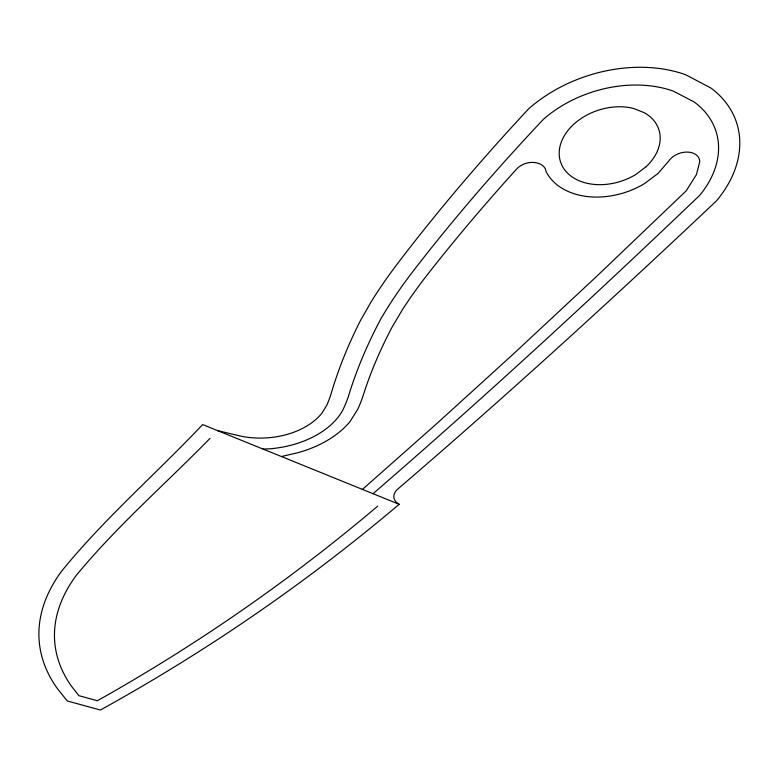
<?xml version="1.0" encoding="UTF-8"?>
<svg xmlns="http://www.w3.org/2000/svg" width="778" height="778" viewBox="0 0 778 778"><rect width="100%" height="100%" fill="white"/><g stroke="black" fill="none" stroke-linecap="round" stroke-linejoin="round"><path stroke-width="1.17" d="M210.011 438.374C165.451 483.935 117.05 525.996 76.361 575.263A275.626 149.639 -5 0 0 71.362 686.079L78.889 695.668L97.328 700.754C196.737 645.03 290.787 579.775 377.748 506.108M217.519 430.604L241.55 436.312A66.081 43.169 -3.5 0 0 321.956 413.108L326.77 405.26A219.911 145.681 1.1 0 0 331.477 392.491L333.422 386.16A823.795 441.398 -21 0 1 359.99 321.421L371.125 301.845A647.86 364.619 -19 0 1 397.072 264.248A2562.411 881.085 -24.4 0 1 514.307 124.354L528.359 109.095A127.145 90.579 -17.9 0 1 685.71 74.766L710.878 87.992A127.281 90.676 -17.9 0 1 716.431 200.918C612.393 299.199 506.604 395.662 397.996 488.885A19.781 11.864 -7.3 0 0 399.172 504.3C306.707 582.557 206.433 651.497 100.372 710.022L67.278 700.978L57.436 688.686A291.03 158.148 -5 0 1 61.297 571.577C104.174 518.644 155.999 473.987 202.63 424.564L399.172 504.3M362.285 489.537L434.659 425.508L512.401 354.885L596.386 276.618L686.225 190.824L696.417 174.603L699.723 161.853A17.145 11.933 -19.8 0 0 687.314 152.08A17.145 11.933 -19.8 0 0 668.584 161.231L658.207 173.299L644.729 183.443A69.164 49.86 -18.3 0 1 545.913 171.16L545.446 169.03A16.834 12.224 -14.9 0 0 532.833 162.398A16.834 12.224 -14.9 0 0 517.127 168.486L508.929 177.569A2469.917 849.78 -24.1 0 0 427.628 274.371A612.685 343.691 -18.9 0 0 402.45 309.644L392.005 327.275A785.284 419.42 -20.8 0 0 365.31 388.951L363.375 394.835A254.299 168.729 1.1 0 1 357.637 409.481L350.188 421.355A99.02 64.739 -3.5 0 1 298.587 452.524L281.568 456.501M372.944 493.787C484.538 397.266 593.089 297.284 699.714 195.327A105.682 75.252 -17.9 0 0 694.083 101.908L673.242 91.094A105.682 75.252 -17.9 0 0 543.345 119.374A2510.616 863.541 -24.2 0 0 414.11 269.888A628.254 352.93 -18.9 0 0 381.239 318.173A802.312 429.116 -20.9 0 0 351.17 387.716L350.061 390.984A238.992 158.459 1.1 0 1 342.69 410.317A84.374 55.141 -3.5 0 1 270.608 448.75L263.052 449.081M646.148 166.687L636.044 174.35A51.747 37.295 -18.3 0 1 559.197 154.365A51.747 37.295 -18.3 0 1 633.613 108.473L644.505 112.81A51.747 37.295 -18.3 0 1 646.148 166.687"/></g></svg>
